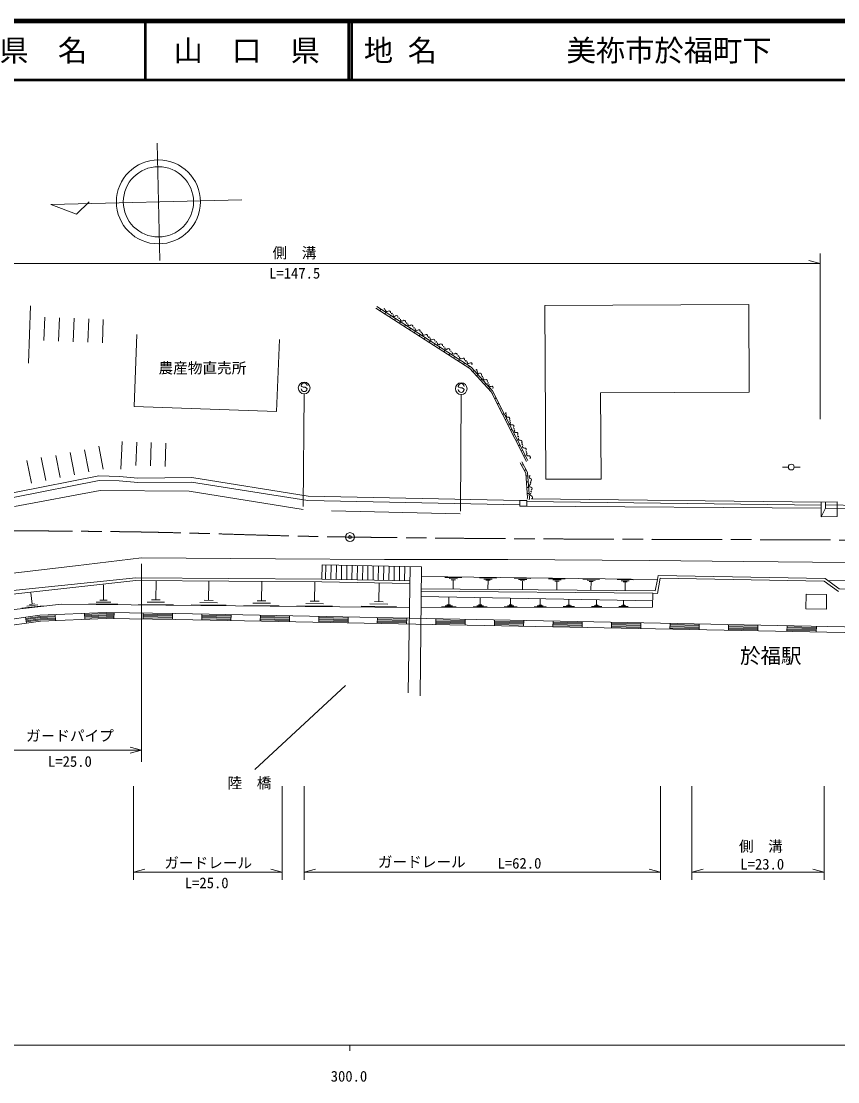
# Model space of a CAD drawing. Units: millimetres, scale not verified. Extents: x 40000 to 680000, y 20000 to 380000.
# Drawn here: x 311852 to 451348, y 198715 to 380000 of the extents above; entities that cross this region are included whole.
import ezdxf
from ezdxf.enums import TextEntityAlignment as Align

# ---------------------------------------------------------------- set-up
doc = ezdxf.new("R2010")
doc.units = ezdxf.units.MM
doc.header["$LTSCALE"] = 1000
doc.header["$PDMODE"] = 32
doc.header["$PDSIZE"] = 500
doc.linetypes.add('CHAIN', pattern=[18.5, 12, -1.5, 3.5, -1.5])
for name, color, linetype, lineweight in [('M-BGD', 7, 'Continuous', 13), ('M-BMK', 2, 'CHAIN', 13), ('M-BMK-SRVR', 3, 'Continuous', 13), ('M-STR-HTXT', 7, 'Continuous', 13), ('M-STR-STRC', 7, 'Continuous', 13), ('M-TTL', 2, 'Continuous', 140), ('M-TTL-BAND', 7, 'Continuous', 13), ('M-TTL-LINE', 7, 'Continuous', 50)]:
    doc.layers.add(name, color=color, linetype=linetype, lineweight=lineweight)
doc.layers.add('M-TTL-TXT', color=7, linetype='Continuous')
doc.styles.add('@ＭＳ ゴシック', font='')
doc.styles.add('ＭＳ ゴシック', font='')
doc.styles.get('@ＭＳ ゴシック').set_extended_font_data('@MS Gothic')
doc.styles.get('ＭＳ ゴシック').set_extended_font_data('MS Gothic')

msp = doc.modelspace()

# ---------------------------------------------------------------- linework, layer by layer
at = {"layer": 'M-BGD'}
for p, q in [((335292, 349122), (335052, 359169)), ((335292, 349122), (335531, 339109)), ((313455, 331353), (313095, 321525)), ((388511, 320619), (372422, 330963)), ((388706, 320850), (372584, 331216)), ((373117, 330517), (373279, 330769)), ((373958, 329976), (374120, 330228)), ((315885, 329400), (315739, 325403)), ((318384, 329308), (318237, 325311)), ((320882, 329217), (320735, 325219)), ((323380, 329125), (323233, 325128)), ((325878, 329033), (325732, 325036)), ((374799, 329435), (374961, 329687)), ((375640, 328894), (375802, 329147)), ((376481, 328353), (376643, 328606)), ((331603, 326451), (331156, 314114)), ((377322, 327813), (377485, 328065)), ((378163, 327272), (378326, 327524)), ((379005, 326731), (379167, 326983)), ((379846, 326190), (380008, 326442)), ((355958, 325572), (355480, 313264)), ((380687, 325649), (380849, 325902)), ((381528, 325108), (381690, 325361)), ((382369, 324568), (382531, 324820)), ((383210, 324027), (383373, 324279)), ((384051, 323486), (384214, 323738)), ((384893, 322945), (385055, 323197)), ((385734, 322404), (385896, 322657)), ((386575, 321863), (386737, 322116)), ((387416, 321323), (387578, 321575)), ((388257, 320782), (388419, 321034)), ((392109, 316669), (388511, 320619)), ((392359, 316841), (388706, 320850)), ((388981, 320103), (389203, 320305)), ((389655, 319363), (389876, 319565)), ((390328, 318624), (390550, 318826)), ((391002, 317885), (391223, 318087)), ((391675, 317146), (391897, 317348)), ((398157, 304761), (392109, 316669)), ((392270, 316352), (392538, 316488)), ((398424, 304897), (392359, 316841)), ((392723, 315461), (392991, 315597)), ((331156, 314114), (355480, 313264)), ((393176, 314569), (393443, 314705)), ((393629, 313678), (393896, 313813)), ((394081, 312786), (394349, 312922)), ((394534, 311894), (394802, 312030)), ((394987, 311003), (395254, 311139)), ((395440, 310111), (395707, 310247)), ((395893, 309219), (396160, 309355)), ((396345, 308328), (396613, 308464)), ((323422, 302962), (322670, 306753)), ((325874, 303448), (325096, 307372)), ((329082, 308168), (328893, 303422)), ((331580, 308069), (331421, 304073)), ((334078, 307970), (333919, 303973)), ((336576, 307871), (336417, 303874)), ((396798, 307436), (397066, 307572)), ((397251, 306545), (397518, 306680)), ((313614, 301015), (312835, 304939)), ((316066, 301502), (315287, 305425)), ((318518, 301988), (317766, 305780)), ((320970, 302475), (320218, 306266)), ((398358, 302842), (397382, 304673)), ((397704, 305653), (397971, 305789)), ((398063, 302757), (397117, 304532)), ((397354, 304088), (397619, 304229)), ((397824, 303205), (398089, 303346)), ((398361, 298509), (398063, 302757)), ((398664, 298486), (398358, 302842)), ((441908, 303795), (442908, 303795)), ((444908, 303795), (443908, 303795)), ((398097, 302266), (398397, 302287)), ((398167, 301268), (398467, 301290)), ((398238, 300271), (398537, 300292)), ((398308, 299273), (398607, 299294)), ((397019, 297119), (397023, 298070)), ((397023, 298070), (398205, 298066)), ((398205, 298066), (398202, 297115)), ((398205, 297902), (448490, 297267)), ((398309, 298281), (398361, 298509)), ((398601, 298214), (398664, 298486)), ((448488, 297817), (399030, 298351)), ((448488, 297817), (451239, 297828)), ((448497, 295301), (448488, 297817)), ((449240, 297349), (457397, 297159)), ((451239, 297828), (451249, 295312)), ((364838, 296287), (386863, 295773)), ((398202, 297115), (397019, 297119)), ((398202, 297115), (448492, 296739)), ((457401, 296715), (449261, 296752)), ((451249, 295312), (448497, 295301)), ((363238, 287094), (363200, 284632)), ((363892, 287004), (363856, 284619)), ((364792, 286991), (364756, 284601)), ((365692, 286977), (365655, 284583)), ((366591, 286963), (366555, 284565)), ((367491, 286950), (367455, 284547)), ((368391, 286936), (368355, 284530)), ((369291, 286923), (369255, 284512)), ((370191, 286909), (370155, 284494)), ((371091, 286895), (371054, 284476)), ((371991, 286882), (371954, 284458)), ((372891, 286868), (372854, 284440)), ((373791, 286854), (373754, 284422)), ((374691, 286841), (374654, 284404)), ((375590, 286827), (375553, 284386)), ((376490, 286814), (376453, 284368)), ((377390, 286800), (377353, 284350)), ((378290, 286786), (377963, 265172)), ((378253, 284332), (363200, 284632)), ((380205, 285075), (420524, 284572)), ((384201, 284925), (387134, 284888)), ((384932, 284720), (386398, 284702)), ((390149, 284851), (393051, 284814)), ((390872, 284648), (392323, 284630)), ((396066, 284777), (398937, 284741)), ((401952, 284703), (404793, 284668)), ((407808, 284630), (410618, 284595)), ((325893, 281031), (325917, 283683)), ((334865, 281084), (334894, 284268)), ((343869, 281007), (343898, 284209)), ((352905, 280929), (352934, 284149)), ((361974, 280852), (362003, 284088)), ((378246, 283881), (363191, 284180)), ((372948, 280780), (372977, 284017)), ((420173, 282641), (380181, 283000)), ((385296, 284520), (386029, 284511)), ((385662, 284516), (385643, 282951)), ((391232, 284450), (391958, 284441)), ((391595, 284446), (391576, 282898)), ((396781, 284576), (398217, 284558)), ((397138, 284381), (397856, 284372)), ((397497, 284376), (397478, 282845)), ((402660, 284505), (404080, 284487)), ((403013, 284311), (403723, 284302)), ((403368, 284307), (403349, 282792)), ((408508, 284434), (409913, 284417)), ((408857, 284242), (409559, 284234)), ((409208, 284238), (409189, 282739)), ((413632, 284558), (416412, 284523)), ((414325, 284364), (415715, 284346)), ((414670, 284174), (415365, 284165)), ((415018, 284170), (414999, 282687)), ((420524, 284572), (420173, 282641)), ((313722, 280365), (313503, 282312)), ((326514, 281026), (325271, 281037)), ((335612, 281077), (334119, 281090)), ((344619, 281000), (343118, 281013)), ((380167, 281683), (419732, 280921)), ((419757, 282210), (380177, 282566)), ((384897, 280245), (384896, 281592)), ((390258, 280230), (390257, 281489)), ((395460, 280215), (395458, 281389)), ((400506, 280200), (400505, 281292)), ((405402, 280186), (405401, 281197)), ((410153, 280172), (410152, 281106)), ((414762, 280159), (414761, 281017)), ((419757, 282210), (419712, 279850)), ((445899, 279559), (445925, 282054)), ((445925, 282054), (449431, 282018)), ((449431, 282018), (449405, 279522)), ((315601, 280084), (311952, 279674)), ((314662, 280225), (312837, 280020)), ((314178, 280417), (313266, 280314)), ((328372, 280346), (323401, 280391)), ((327132, 280689), (324647, 280711)), ((337844, 280261), (331872, 280314)), ((336354, 280672), (333369, 280699)), ((346864, 280179), (340860, 280233)), ((345366, 280593), (342364, 280620)), ((355916, 280097), (349880, 280152)), ((354410, 280513), (351392, 280540)), ((353660, 280922), (352150, 280936)), ((365001, 280015), (358932, 280070)), ((363487, 280433), (360453, 280461)), ((362732, 280845), (361215, 280858)), ((375975, 279944), (369906, 279999)), ((374461, 280362), (371427, 280390)), ((373706, 280774), (372189, 280787)), ((380146, 279803), (419712, 279850)), ((386160, 279910), (383635, 279907)), ((385529, 280078), (384266, 280076)), ((385213, 280246), (384582, 280245)), ((391439, 279916), (389078, 279914)), ((390849, 280073), (389668, 280072)), ((390553, 280230), (389963, 280230)), ((396561, 279923), (394359, 279920)), ((396010, 280069), (394910, 280067)), ((395735, 280215), (395185, 280214)), ((401530, 279929), (399483, 279926)), ((401018, 280064), (399995, 280063)), ((400762, 280201), (400250, 280200)), ((406351, 279934), (404455, 279932)), ((405877, 280060), (404929, 280059)), ((405639, 280186), (405165, 280186)), ((411028, 279940), (409278, 279938)), ((410591, 280056), (409715, 280055)), ((410372, 280173), (409934, 280172)), ((415567, 279945), (413958, 279943)), ((415164, 280052), (414360, 280051)), ((414963, 280159), (414561, 280159)), ((449405, 279522), (445899, 279559)), ((296951, 275909), (315053, 278467)), ((297119, 274923), (315144, 277470)), ((312586, 278119), (312726, 277129)), ((312614, 277921), (315071, 278268)), ((315089, 278069), (312642, 277723)), ((312670, 277525), (315108, 277869)), ((315126, 277670), (312698, 277327)), ((315053, 278467), (326340, 278933)), ((317667, 278375), (315071, 278268)), ((315089, 278069), (317675, 278175)), ((317684, 277975), (315108, 277869)), ((315126, 277670), (317692, 277776)), ((315144, 277470), (326353, 277933)), ((317659, 278575), (317700, 277576)), ((322655, 278781), (322696, 277782)), ((322663, 278581), (326343, 278733)), ((326345, 278533), (322671, 278381)), ((322679, 278182), (326348, 278333)), ((326350, 278133), (322688, 277982)), ((326340, 278933), (338258, 278741)), ((327705, 278711), (326343, 278733)), ((326345, 278533), (327702, 278511)), ((327699, 278311), (326348, 278333)), ((326350, 278133), (327696, 278111)), ((326353, 277933), (338240, 277742)), ((327709, 278911), (327693, 277911)), ((332708, 278831), (332692, 277831)), ((332695, 278031), (337695, 277950)), ((332698, 278231), (337698, 278150)), ((332702, 278431), (337701, 278350)), ((332705, 278631), (337704, 278550)), ((337691, 277750), (337707, 278750)), ((338240, 277742), (509253, 274368)), ((338258, 278741), (509272, 275368)), ((342710, 278654), (342690, 277654)), ((342694, 277854), (347693, 277755)), ((342698, 278054), (347697, 277955)), ((342702, 278254), (347701, 278155)), ((342706, 278454), (347705, 278355)), ((347689, 277555), (347709, 278555)), ((352708, 278456), (352688, 277457)), ((352692, 277657), (357691, 277558)), ((352696, 277856), (357695, 277758)), ((352700, 278056), (357699, 277958)), ((352704, 278256), (357703, 278158)), ((357687, 277358), (357707, 278358)), ((362706, 278259), (362686, 277259)), ((362690, 277459), (367689, 277361)), ((362694, 277659), (367693, 277561)), ((362698, 277859), (367697, 277761)), ((362702, 278059), (367701, 277961)), ((367686, 277161), (367705, 278161)), ((372704, 278062), (372685, 277062)), ((372692, 277462), (377691, 277363)), ((372696, 277662), (377695, 277563)), ((372700, 277862), (377699, 277763)), ((377684, 276964), (377703, 277963)), ((382702, 277865), (382683, 276865)), ((382694, 277465), (387693, 277366)), ((382698, 277665), (387697, 277566)), ((387682, 276766), (387701, 277766)), ((392700, 277668), (392681, 276668)), ((392696, 277468), (397695, 277369)), ((397680, 276569), (397699, 277569)), ((402698, 277470), (402679, 276471)), ((407678, 276372), (407697, 277372)), ((372688, 277262), (377688, 277164)), ((382687, 277065), (387686, 276966)), ((382690, 277265), (387690, 277166)), ((392685, 276868), (397684, 276769)), ((392689, 277068), (397688, 276969)), ((392692, 277268), (397692, 277169)), ((402683, 276670), (407682, 276572)), ((402687, 276870), (407686, 276772)), ((402691, 277070), (407690, 276972)), ((402694, 277270), (407694, 277172)), ((412696, 277273), (412677, 276273)), ((412681, 276473), (417680, 276375)), ((412685, 276673), (417684, 276575)), ((412689, 276873), (417688, 276775)), ((412693, 277073), (417692, 276975)), ((417676, 276175), (417696, 277175)), ((422695, 277076), (422675, 276076)), ((422679, 276276), (427678, 276177)), ((422683, 276476), (427682, 276377)), ((422687, 276676), (427686, 276577)), ((422691, 276876), (427690, 276777)), ((427674, 275978), (427694, 276977)), ((432693, 276879), (432673, 275879)), ((432677, 276079), (437676, 275980)), ((432681, 276279), (437680, 276180)), ((432685, 276479), (437684, 276380)), ((432689, 276679), (437688, 276580)), ((437672, 275780), (437692, 276780)), ((442691, 276682), (442671, 275682)), ((442675, 275882), (447674, 275783)), ((442679, 276082), (447678, 275983)), ((442683, 276282), (447682, 276183)), ((442687, 276482), (447686, 276383)), ((447670, 275583), (447690, 276583)), ((367249, 266467), (351786, 252071))]:
    msp.add_line(p, q, dxfattribs=at)
for points in [[(349562, 349464), (316909, 348683), (321306, 347037), (323475, 349125)], [(303413, 298915), (306207, 299365), (310701, 299417), (325085, 302272), (328627, 302167), (331793, 301907), (341009, 301986), (360878, 298800), (397023, 298070)], [(303533, 298175), (306271, 298616), (310779, 298668), (325148, 301520), (328585, 301418), (331766, 301157), (340952, 301236), (360811, 298052), (397020, 297320)], [(310703, 297050), (325343, 299789), (340561, 299657), (360000, 296524)], [(449222, 297820), (449261, 296752), (448497, 295301)], [(260424, 288929), (263223, 288987), (273104, 287927), (292464, 285882), (294108, 285790), (307970, 285389), (321139, 286904), (332371, 288256), (355292, 288110), (373903, 288000), (394982, 287987), (419144, 287836), (435321, 287658), (458786, 287412), (484716, 286960), (529212, 286206), (558593, 282692), (568983, 282609)], [(363238, 287094), (380223, 286747), (379977, 264679)], [(363200, 284632), (331407, 284844), (288817, 280484)], [(451446, 282530), (449035, 284308), (421009, 284809), (420534, 282203), (419757, 282210)], [(568921, 276060), (528342, 278091), (485956, 280030), (470740, 282724), (451591, 282963), (449182, 284740), (420648, 285249), (420524, 284572)], [(363197, 284180), (331429, 284392), (288845, 279689)], [(449611, 284423), (527861, 283498), (559398, 279934), (568958, 279909)], [(378184, 279796), (318715, 280333), (288928, 276984)]]:
    msp.add_lwpolyline(points, dxfattribs=at)
msp.add_lwpolyline([(401298, 331394), (436133, 331572), (436209, 316591), (410837, 316462), (410912, 301741), (401450, 301693)], close=True, dxfattribs=at)
for centre, radius in [((335292, 349122), 7182), ((335292, 349122), 6002), ((373896, 330829), 50), ((375161, 330022), 50), ((376425, 329215), 50), ((377690, 328408), 50), ((378954, 327601), 50), ((380219, 326795), 50), ((381484, 325988), 50), ((382748, 325181), 50), ((384013, 324374), 50), ((385277, 323567), 50), ((386542, 322760), 50), ((387806, 321954), 50), ((389634, 320400), 50), ((390625, 319274), 50), ((391615, 318148), 50), ((394632, 312997), 50), ((395337, 311673), 50), ((396041, 310349), 50), ((396746, 309024), 50), ((397451, 307700), 50), ((398155, 306376), 50), ((443408, 303795), 500), ((398867, 301096), 50), ((398956, 299598), 50)]:
    msp.add_circle(centre, radius, dxfattribs=at)
for centre, start, end in [((374348, 330607), 160.13991, 314.77914), ((374709, 330244), 340.13991, 134.77914), ((375613, 329800), 160.13991, 314.77914), ((375974, 329437), 340.13991, 134.77914), ((376877, 328994), 160.13991, 314.77914), ((377238, 328630), 340.13991, 134.77914), ((378142, 328187), 160.13991, 314.77914), ((378503, 327823), 340.13991, 134.77914), ((379406, 327380), 160.13991, 314.77914), ((379767, 327016), 340.13991, 134.77914), ((380671, 326573), 160.13991, 314.77914), ((381032, 326209), 340.13991, 134.77914), ((381935, 325766), 160.13991, 314.77914), ((382296, 325402), 340.13991, 134.77914), ((383200, 324959), 160.13991, 314.77914), ((383561, 324596), 340.13991, 134.77914), ((384464, 324153), 160.13991, 314.77914), ((384825, 323789), 340.13991, 134.77914), ((385729, 323346), 160.13991, 314.77914), ((386090, 322982), 340.13991, 134.77914), ((386993, 322539), 160.13991, 314.77914), ((387354, 322175), 340.13991, 134.77914), ((388258, 321732), 160.13991, 314.77914), ((388619, 321368), 340.13991, 134.77914), ((390007, 320062), 144.00588, 298.64512), ((390252, 319612), 324.00588, 118.64512), ((390997, 318936), 144.00588, 298.64512), ((391243, 318486), 324.00588, 118.64512), ((391988, 317809), 144.00588, 298.64512), ((392233, 317359), 324.00588, 118.64512), ((394916, 312582), 130.69952, 285.33876), ((395052, 312088), 310.69952, 105.33876), ((395621, 311258), 130.69952, 285.33876), ((395757, 310764), 310.69952, 105.33876), ((396326, 309934), 130.69952, 285.33876), ((396461, 309439), 310.69952, 105.33876), ((397030, 308610), 130.69952, 285.33876), ((397166, 308115), 310.69952, 105.33876), ((397735, 307285), 130.69952, 285.33876), ((397871, 306791), 310.69952, 105.33876), ((398440, 305961), 130.69952, 285.33876), ((398575, 305467), 310.69952, 105.33876), ((398864, 302097), 106.07235, 260.71158), ((398781, 301591), 286.07235, 80.71158), ((398953, 300600), 106.07235, 260.71158), ((399041, 299103), 106.07235, 260.71158), ((398870, 300094), 286.07235, 80.71158), ((398959, 298597), 286.07235, 80.71158)]:
    msp.add_arc(centre, 256, start, end, dxfattribs=at)
at = {"layer": 'M-BMK'}
msp.add_open_spline([(68182, 287954), (78762, 287961), (81523, 287957), (90072, 288162), (98109, 288354), (102606, 288614), (110640, 288921), (124812, 289462), (132748, 289836), (146922, 290340), (155361, 290640), (160091, 290709), (168531, 290963), (184269, 291437), (193079, 291920), (208822, 292225), (232004, 292674), (244994, 292743), (268181, 292854), (290645, 292961), (303230, 293003), (325693, 292782), (342228, 292619), (351482, 292054), (368016, 291827), (407203, 291290), (429159, 291548), (468348, 291191), (507684, 290833), (520045, 290664), (569053, 289993)], degree=3, knots=[0, 0, 0, 0, 1, 1, 1, 2, 2, 2, 3, 3, 3, 4, 4, 4, 5, 5, 5, 6, 6, 6, 7, 7, 7, 8, 8, 8, 9, 9, 9, 10, 10, 10, 10], dxfattribs=at)
at = {"layer": 'M-BMK-SRVR'}
msp.add_circle((368016, 291827), 750, dxfattribs=at)
msp.add_point((368016, 291827), dxfattribs=at)
at = {"layer": 'M-STR-HTXT'}
for p, q in [((448324, 338578), (446392, 339096)), ((448324, 311984), (448324, 340284)), ((302414, 338578), (448324, 338578)), ((426402, 249268), (426402, 233223)), ((449036, 249268), (449036, 233223)), ((426402, 234552), (428334, 235070)), ((426402, 234552), (449036, 234552)), ((449036, 234552), (447106, 235070))]:
    msp.add_line(p, q, dxfattribs=at)
at = {"layer": 'M-STR-STRC'}
for p, q in [((359690, 317684), (359797, 317549)), ((359797, 317549), (360043, 317439)), ((360043, 317439), (360344, 317439)), ((360344, 317439), (360590, 317302)), ((360590, 317302), (360690, 317184)), ((386520, 317561), (386627, 317426)), ((386627, 317426), (386873, 317316)), ((386873, 317316), (387174, 317316)), ((387174, 317316), (387420, 317179)), ((360185, 316309), (360006, 297050)), ((387021, 316186), (386878, 296241)), ((387420, 317179), (387520, 317061)), ((332371, 287256), (332371, 253389)), ((332371, 255389), (330439, 255906)), ((307970, 255389), (332371, 255389)), ((330439, 254871), (332371, 255389)), ((331054, 249268), (331054, 233223)), ((356424, 249268), (356424, 233223)), ((360184, 249268), (360184, 233223)), ((421049, 249268), (421049, 233223)), ((331054, 234552), (332986, 235070)), ((331054, 234552), (356424, 234552)), ((356424, 234552), (354494, 235070)), ((360184, 234552), (362116, 235070)), ((360184, 234552), (421049, 234552)), ((421049, 234552), (419119, 235070))]:
    msp.add_line(p, q, dxfattribs=at)
for centre in [(360190, 317309), (387020, 317186)]:
    msp.add_circle(centre, 1000, dxfattribs=at)
for centre, start, end in [((360190, 317684), 0, 180), ((387020, 317561), 0, 180), ((360190, 317184), 180, 0), ((387020, 317061), 180, 0)]:
    msp.add_arc(centre, 500, start, end, dxfattribs=at)
at = {"layer": 'M-TTL'}
msp.add_line((680000, 380000), (40000, 380000), dxfattribs=at)
at = {"layer": 'M-TTL-BAND'}
for p, q in [((40000, 205000), (579000, 205000)), ((368000, 205000), (368000, 204000))]:
    msp.add_line(p, q, dxfattribs=at)
at = {"layer": 'M-TTL-LINE'}
for p, q in [((333000, 380000), (333000, 370000)), ((367750, 380000), (367750, 370000)), ((368250, 380000), (368250, 370000)), ((40000, 370000), (680000, 370000))]:
    msp.add_line(p, q, dxfattribs=at)

# ---------------------------------------------------------------- texts
at = {"layer": 'M-BGD', "style": 'ＭＳ ゴシック'}
for s, height, p in [('農産物直売所', 1833, (342809, 320718)), ('於福駅', 2566, (439897, 271528))]:
    msp.add_text(s, height=height, dxfattribs=at).set_placement(p, align=Align.MIDDLE_CENTER)
at = {"layer": 'M-STR-HTXT', "style": 'ＭＳ ゴシック'}
for s, p in [('側\u3000溝', (358532, 340404)), ('L=147.5', (358565, 336928)), ('側\u3000溝', (438209, 238969)), ('L=23.0', (438443, 235911))]:
    msp.add_text(s, height=1833, dxfattribs=at).set_placement(p, align=Align.MIDDLE_CENTER)
at = {"layer": 'M-STR-STRC', "style": 'ＭＳ ゴシック'}
msp.add_text('ガ－ドパイプ', height=1833, dxfattribs=at).set_placement((320171, 256389), align=Align.BOTTOM_CENTER)
at = {"layer": 'M-STR-STRC', "style": '@ＭＳ ゴシック'}
msp.add_text('L=25.0', height=1833, dxfattribs=at).set_placement((320171, 254389), align=Align.TOP_CENTER)
at = {"layer": 'M-STR-STRC', "style": 'ＭＳ ゴシック'}
for s, p in [('陸\u3000橋', (350845, 249792)), ('ガードレール', (343794, 236139)), ('ガードレール', (380274, 236297)), ('L=62.0', (396974, 236071)), ('L=25.0', (343540, 232716))]:
    msp.add_text(s, height=1833, dxfattribs=at).set_placement(p, align=Align.MIDDLE_CENTER)
at = {"layer": 'M-TTL-BAND', "style": 'ＭＳ ゴシック'}
msp.add_text('300.0', height=1833, dxfattribs=at).set_placement((367844, 198195), align=Align.BOTTOM_CENTER)
at = {"layer": 'M-TTL-TXT', "style": 'ＭＳ ゴシック'}
for s, p in [('県\u3000名', (315625, 375000)), ('山\u3000口\u3000県', (350375, 375000))]:
    msp.add_text(s, height=3666, dxfattribs=at).set_placement(p, align=Align.MIDDLE_CENTER)
for s, p in [('地 名', (370380, 375000)), ('美祢市於福町下', (405024, 375000))]:
    msp.add_text(s, height=3666, dxfattribs=at).set_placement(p, align=Align.MIDDLE_LEFT)

doc.saveas('drawing.dxf')
